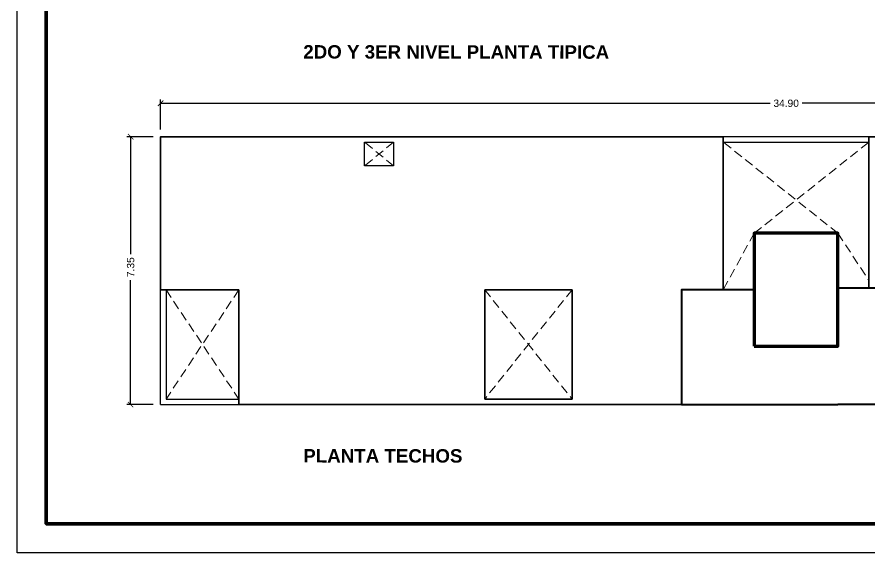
# Model space of a CAD drawing. Header units: millimetres. Extents: x 2999.9 to 3041.9, y 869.6 to 906.3.
# Drawn here: x 2999.88 to 3023.27, y 869.55 to 884.25 of the extents above; entities that cross this region are included whole.
import ezdxf

# ---------------------------------------------------------------- set-up
doc = ezdxf.new("R2010")
doc.units = ezdxf.units.MM
doc.linetypes.add('HIDDEN', pattern=[0.375, 0.25, -0.125])
doc.layers.add('01', color=8, linetype='Continuous', lineweight=9)
doc.layers.add('MEMBRETE', color=2, linetype='Continuous', lineweight=18)
doc.styles.add('ARIALNEG', font='arialbd.ttf')
doc.styles.add('COTAS', font='arial.ttf')
doc.dimstyles.new('COTAS_100', dxfattribs={"dimtxt": 0.2, "dimasz": 0.15, "dimexe": 0.1, "dimexo": 0.2, "dimgap": 0.1, "dimtad": 0, "dimrnd": 0.005, "dimzin": 4, "dimdsep": 46, "dimtxsty": 'COTAS', "dimblk": 'ARCHTICK', "dimcen": 0.2, "dimclrd": 256, "dimclre": 256, "dimclrt": 11, "dimadec": 0, "dimazin": 0, "dimtfac": 1, "dimtix": 1, "dimtofl": 0, "dimtmove": 0, "dimatfit": 3, "dimldrblk": 'ARCHTICK', "dimfxl": 1, "dimtolj": 1, "dimtzin": 0, "dimarcsym": 0})

# ---------------------------------------------------------------- blocks, each defined once
blk = doc.blocks.new('_ArchTick')
at = {"color": 0, "linetype": 'ByBlock', "const_width": 0.15}
blk.add_lwpolyline([(-0.5, -0.5), (0.5, 0.5)], dxfattribs=at)
blk = doc.blocks.new('*D27')
at = {"layer": '01', "lineweight": -2, "transparency": 16777216}
for p, q in [((3003.819, 881.171), (3003.819, 881.987)), ((3003.819, 881.887), (3020.559, 881.887)), ((3038.719, 881.887), (3021.433, 881.887)), ((3038.719, 881.171), (3038.719, 881.987))]:
    blk.add_line(p, q, dxfattribs=at)
at = {"layer": 'Defpoints', "color": 0, "transparency": 16777216}
for p in [(3038.719, 881.887), (3003.819, 880.971), (3038.719, 880.971)]:
    blk.add_point(p, dxfattribs=at)
at = {"layer": '01', "lineweight": -2, "transparency": 16777216, "xscale": 0.15, "yscale": 0.15, "zscale": 0.15, "rotation": 180}
blk.add_blockref('_ArchTick', (3003.819, 881.887), dxfattribs=at)
at = {"layer": '01', "lineweight": -2, "transparency": 16777216, "xscale": 0.15, "yscale": 0.15, "zscale": 0.15}
blk.add_blockref('_ArchTick', (3038.719, 881.887), dxfattribs=at)
at = {"layer": '01', "color": 11, "transparency": 16777216, "insert": (3020.996, 881.887), "char_height": 0.2, "attachment_point": 5, "style": 'COTAS'}
blk.add_mtext('\\A1;34.90', dxfattribs=at)
blk = doc.blocks.new('*D28')
at = {"layer": '01', "lineweight": -2, "transparency": 16777216}
for p, q in [((3003.619, 880.971), (3002.897, 880.971)), ((3002.997, 880.971), (3002.997, 877.75)), ((3002.997, 873.621), (3002.997, 877.03)), ((3003.619, 873.621), (3002.897, 873.621))]:
    blk.add_line(p, q, dxfattribs=at)
at = {"layer": 'Defpoints', "color": 0, "transparency": 16777216}
for p in [(3003.819, 880.971), (3002.997, 873.621), (3003.819, 873.621)]:
    blk.add_point(p, dxfattribs=at)
at = {"layer": '01', "lineweight": -2, "transparency": 16777216, "xscale": 0.15, "yscale": 0.15, "zscale": 0.15}
for p, rotation in [((3002.997, 880.971), 90), ((3002.997, 873.621), 270)]:
    blk.add_blockref('_ArchTick', p, dxfattribs=dict(at, rotation=rotation))
at = {"layer": '01', "color": 11, "transparency": 16777216, "insert": (3002.997, 877.39), "char_height": 0.2, "attachment_point": 5, "rotation": 90, "style": 'COTAS'}
blk.add_mtext('\\A1;7.35', dxfattribs=at)

msp = doc.modelspace()

# ---------------------------------------------------------------- linework, layer by layer
at = {"color": 253, "linetype": 'HIDDEN', "lineweight": 0}
for p, q in [((3010.219, 880.821), (3009.419, 880.171)), ((3010.219, 880.171), (3009.419, 880.821)), ((3022.419, 878.321), (3019.269, 880.821)), ((3020.119, 878.321), (3023.269, 880.821)), ((3020.119, 878.321), (3019.269, 876.771)), ((3022.419, 878.321), (3023.269, 877.021)), ((3005.969, 876.771), (3003.969, 873.771)), ((3003.969, 876.771), (3005.969, 873.771)), ((3015.119, 876.771), (3012.719, 873.771)), ((3012.719, 876.771), (3015.119, 873.771))]:
    msp.add_line(p, q, dxfattribs=at)
for p, q in [((3020.119, 878.321), (3022.419, 878.321)), ((3020.119, 876.821), (3020.119, 878.321)), ((3022.419, 875.271), (3022.419, 878.321)), ((3005.969, 873.771), (3005.969, 876.771)), ((3020.119, 875.221), (3020.119, 876.771)), ((3022.419, 876.821), (3023.269, 876.821)), ((3021.319, 875.221), (3020.119, 875.221))]:
    msp.add_line(p, q)
at = {"color": 252}
for p, q in [((3003.819, 873.621), (3003.819, 876.771)), ((3003.969, 876.771), (3003.969, 873.771)), ((3003.969, 873.771), (3005.969, 873.771)), ((3003.819, 873.621), (3005.969, 873.621))]:
    msp.add_line(p, q, dxfattribs=at)
at = {"lineweight": 30}
msp.add_line((3012.719, 876.771), (3015.119, 876.771), dxfattribs=at)
for points in [[(2999.878, 906.313), (3041.874, 906.313), (3041.874, 869.55), (2999.878, 869.55)], [(3009.419, 880.821), (3010.219, 880.821), (3010.219, 880.171), (3009.419, 880.171)]]:
    msp.add_lwpolyline(points, close=True)
at = {"lineweight": 80}
msp.add_lwpolyline([(3000.678, 905.513), (3041.074, 905.513), (3041.074, 870.35), (3000.678, 870.35)], close=True, dxfattribs=at)
at = {"lineweight": 30}
for points in [[(3005.969, 876.771), (3003.819, 876.771), (3003.819, 880.971), (3019.269, 880.971), (3019.269, 876.771)], [(3035.769, 876.771), (3038.719, 876.771), (3038.719, 880.971), (3023.269, 880.971), (3023.269, 876.821)], [(3012.719, 873.621), (3005.969, 873.621), (3005.969, 876.771)], [(3015.119, 876.771), (3012.719, 876.771)], [(3012.719, 876.771), (3012.719, 873.771)], [(3012.719, 873.621), (3018.119, 873.621), (3018.119, 876.771)], [(3015.119, 876.771), (3015.119, 873.771)], [(3015.119, 873.771), (3012.719, 873.771)]]:
    msp.add_lwpolyline(points, dxfattribs=at)
at = {"color": 252}
msp.add_lwpolyline([(3023.269, 880.971), (3019.269, 880.971), (3019.269, 880.821), (3023.269, 880.821)], close=True, dxfattribs=at)
at = {"lineweight": 60}
msp.add_lwpolyline([(3020.119, 875.221), (3022.419, 875.221), (3022.419, 878.321), (3020.119, 878.321)], close=True, dxfattribs=at)
at = {"lineweight": 40}
for points in [[(3020.119, 875.221), (3020.119, 876.771), (3018.119, 876.771), (3018.119, 873.621), (3022.419, 873.621)], [(3022.419, 875.221), (3022.419, 876.821), (3024.419, 876.821), (3024.419, 873.621), (3022.419, 873.621)]]:
    msp.add_lwpolyline(points, dxfattribs=at)
msp.add_lwpolyline([(3022.419, 875.221), (3020.119, 875.221)])

# ---------------------------------------------------------------- texts
at = {"layer": 'MEMBRETE', "ltscale": 2.5, "style": 'ARIALNEG'}
for s, p in [('2DO Y 3ER NIVEL PLANTA TIPICA', (3007.737, 883.115)), ('PLANTA TECHOS', (3007.737, 872.032))]:
    msp.add_text(s, height=0.36812, rotation=359.9589, dxfattribs=at).set_placement(p)

# ---------------------------------------------------------------- dimensions: what is measured, and where the dimension line sits
at = {"layer": '01', "color": 7}
dim = msp.add_linear_dim(base=(3038.719, 881.887), p1=(3003.819, 880.971), p2=(3038.719, 880.971), dimstyle='COTAS_100', dxfattribs=at)
dim.commit()
dim.dimension.update_dxf_attribs({"geometry": '*D27', "text_midpoint": (3020.996, 881.887), "dimtype": 160})
dim = msp.add_linear_dim(base=(3002.997, 873.621), p1=(3003.819, 880.971), p2=(3003.819, 873.621), angle=90, dimstyle='COTAS_100', dxfattribs=at)
dim.commit()
dim.dimension.update_dxf_attribs({"geometry": '*D28', "text_midpoint": (3002.997, 877.39), "dimtype": 160})

doc.saveas('drawing.dxf')
